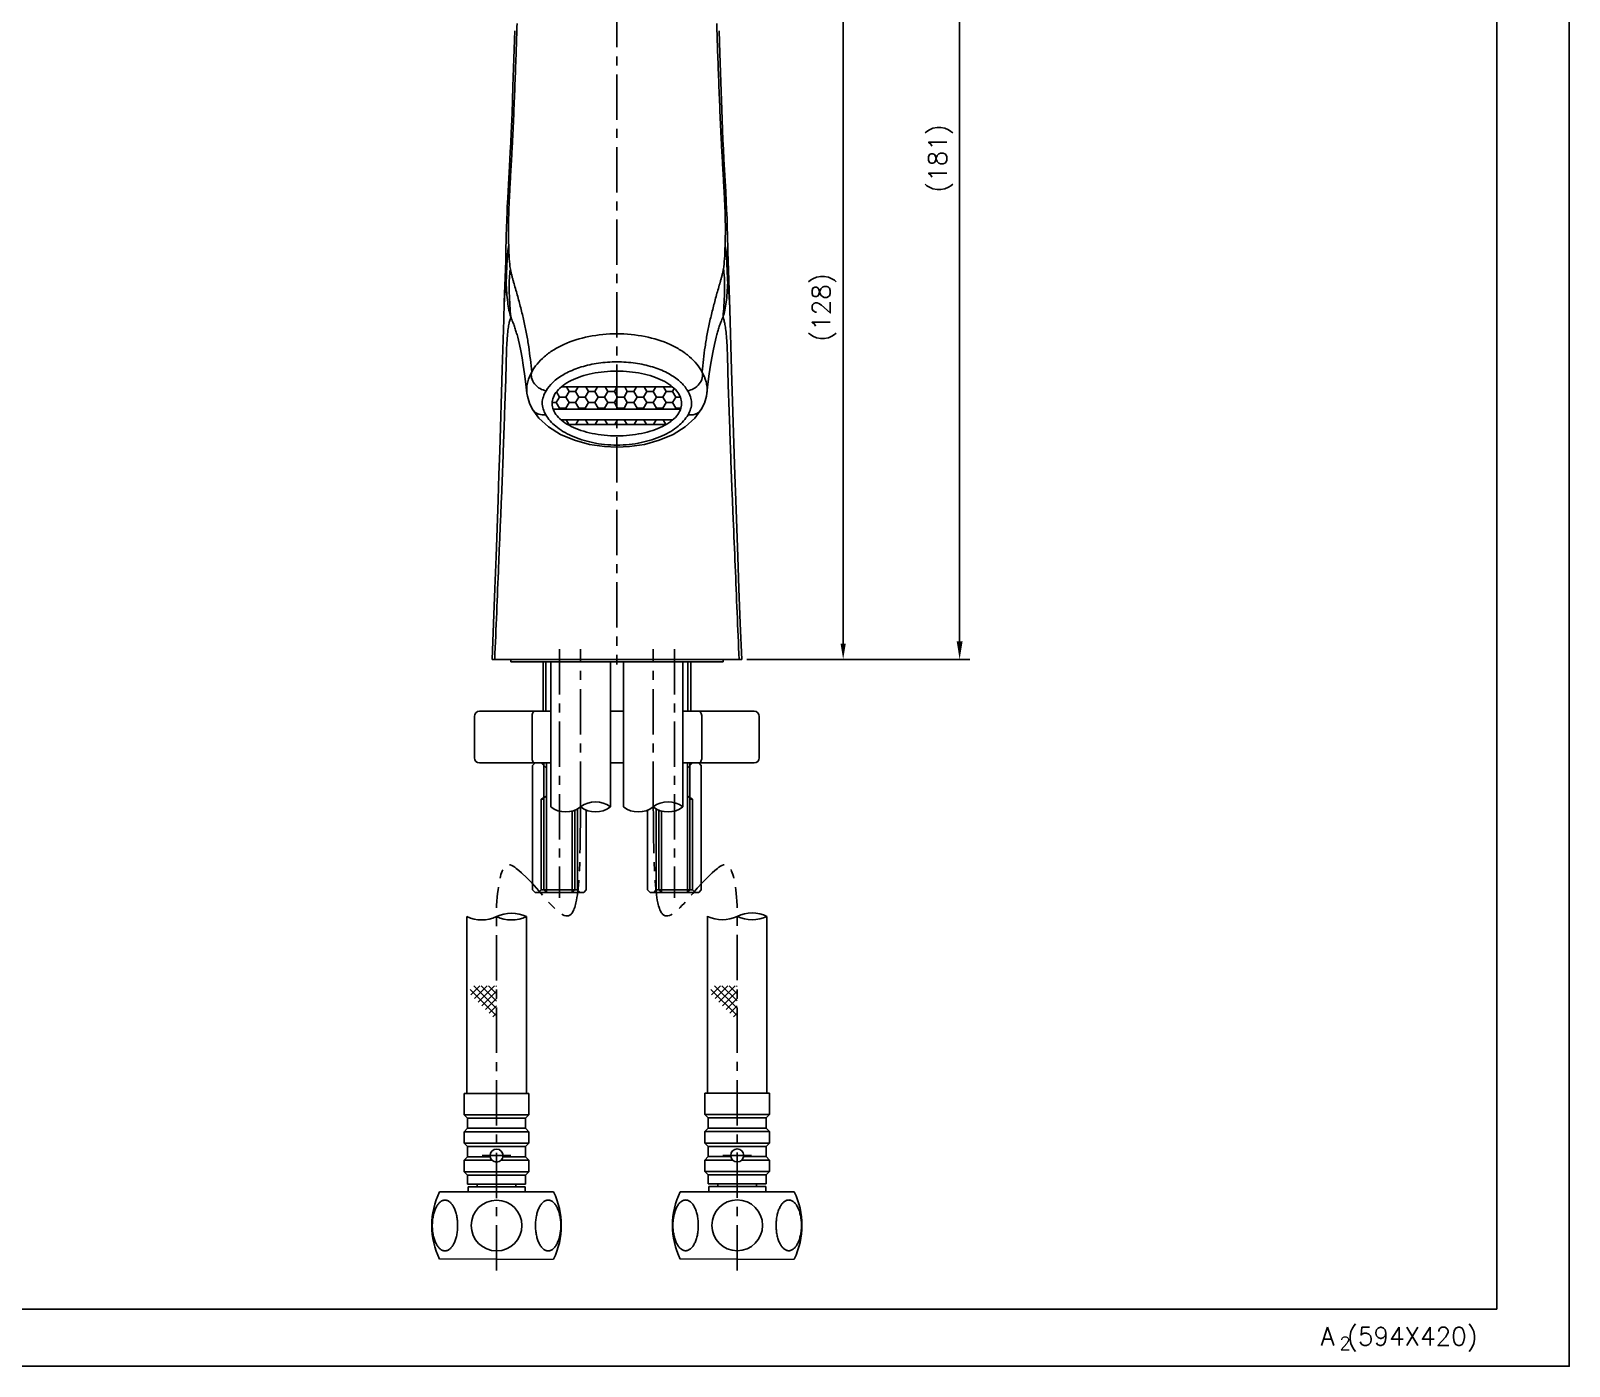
# Model space of a CAD drawing. Extents: x 2439 to 3033, y -7661 to -7241.
# Drawn here: x 2736.1 to 3033.1, y -7661.2 to -7403.5 of the extents above; entities that cross this region are included whole.
import ezdxf

# ---------------------------------------------------------------- set-up
doc = ezdxf.new("R2010")
doc.units = 0
doc.header["$LTSCALE"] = 7
doc.header["$MEASUREMENT"] = 0
doc.linetypes.add('CENTER', pattern=[2, 1.25, -0.25, 0.25, -0.25])
doc.layers.get('0').update_dxf_attribs({"color": 2, "linetype": 'CONTINUOUS'})
doc.layers.get('Defpoints').update_dxf_attribs({"linetype": 'CONTINUOUS'})
for name, color, linetype in [('02___PRT_ALL_AXES', 7, 'CONTINUOUS'), ('08_ALL_FEATURES', 7, 'CONTINUOUS'), ('CENTER', 1, 'CENTER'), ('CL', 1, 'CENTER'), ('D', 2, 'CONTINUOUS'), ('DWG', 7, 'CONTINUOUS'), ('TXT', 4, 'CONTINUOUS')]:
    doc.layers.add(name, color=color, linetype=linetype)
doc.layers.add('치수선', color=2, linetype='CONTINUOUS', lineweight=13)
doc.styles.add('GHS', font='ROMANS.shx', dxfattribs={"bigfont": 'GHS.shx'})
doc.dimstyles.new('HONG', dxfattribs={"dimscale": 0, "dimtxt": 3.5, "dimasz": 3.5, "dimexe": 2, "dimexo": 1, "dimgap": 1, "dimtad": 1, "dimdec": 4, "dimdsep": 46, "dimtxsty": 'GHS', "dimcen": 3, "dimclrd": 2, "dimclre": 2, "dimclrt": 2, "dimadec": 0, "dimazin": 0, "dimtfac": 1, "dimtdec": 4, "dimtmove": 0, "dimatfit": 2, "dimfxl": 0, "dimtvp": 1, "dimtolj": 1, "dimarcsym": 0})

# ---------------------------------------------------------------- blocks, each defined once
blk = doc.blocks.new('*D0')
at = {"layer": 'D', "color": 2, "lineweight": -2}
for p, q in [((2850.26, -7343.92), (2917.44, -7343.92)), ((2915.44, -7521.31), (2915.44, -7347.42)), ((2874.37, -7524.81), (2917.44, -7524.81))]:
    blk.add_line(p, q, dxfattribs=at)
at = {"layer": 'D', "color": 2}
for points in [[(2914.86, -7347.42), (2916.02, -7347.42), (2915.44, -7343.92)], [(2914.86, -7521.31), (2916.02, -7521.31), (2915.44, -7524.81)]]:
    blk.add_solid(points, dxfattribs=at)
at = {"layer": 'Defpoints', "color": 0}
for p in [(2849.26, -7343.92), (2915.44, -7343.92), (2873.37, -7524.81)]:
    blk.add_point(p, dxfattribs=at)
at = {"layer": 'D', "color": 2, "insert": (2911.77, -7428.14), "char_height": 3.5, "attachment_point": 5, "rotation": 90, "style": 'GHS'}
blk.add_mtext('\\A1;(181)', dxfattribs=at)

msp = doc.modelspace()

# ---------------------------------------------------------------- hatches: boundary and pattern name
at = {"layer": 'D'}
h = msp.add_hatch(dxfattribs=at)
h.set_pattern_fill('HONEY', color=256, scale=10)
h.set_pattern_definition([(0, (-12416.8391, -2765.1575), (1.875, 1.082531755), [1.25, -2.5]), (120, (-12416.8391, -2765.1575), (-1.875, 1.082531755), [1.25, -2.5]), (60, (-12416.8391, -2765.1575), (4e-16, 2.16506351), [-2.5, 1.25])])
edge = h.paths.add_edge_path()
edge.add_line((2849.27052, -7472.21166), (2838.53534, -7472.21166))
edge.add_spline(control_points=[(2838.53534, -7472.21166), (2838.24153, -7472.45772), (2837.63826, -7473.04768), (2836.95357, -7474.12127), (2836.77059, -7474.99933), (2836.77059, -7475.41358)], knot_values=[0, 0, 0, 0, 0.075881454, 0.166616337, 0.248841543, 0.248841543, 0.248841543, 0.248841543], degree=3, periodic=0)
edge.add_spline(control_points=[(2836.77059, -7475.41358), (2836.77059, -7475.78868), (2836.84191, -7476.1664), (2836.96914, -7476.52224)], knot_values=[0.925544023, 0.925544023, 0.925544023, 0.925544023, 1, 1, 1, 1], degree=3, periodic=0)
edge.add_line((2836.96914, -7476.52224), (2849.27052, -7476.52224))
edge.add_line((2849.27052, -7476.52224), (2849.27052, -7472.21166))
edge = h.paths.add_edge_path()
edge.add_spline(control_points=[(2861.77046, -7475.41358), (2861.77046, -7474.99933), (2861.58748, -7474.12127), (2860.90279, -7473.04768), (2860.29952, -7472.45772), (2860.00571, -7472.21166)], knot_values=[0.751158393, 0.751158393, 0.751158393, 0.751158393, 0.833383599, 0.924118483, 1, 1, 1, 1], degree=3, periodic=0)
edge.add_line((2860.00571, -7472.21166), (2849.27052, -7472.21166))
edge.add_line((2849.27052, -7472.21166), (2849.27052, -7476.52224))
edge.add_line((2849.27052, -7476.52224), (2861.57191, -7476.52224))
edge.add_spline(control_points=[(2861.57191, -7476.52224), (2861.69913, -7476.1664), (2861.77046, -7475.78868), (2861.77046, -7475.41358)], knot_values=[0, 0, 0, 0, 0.07445593, 0.07445593, 0.07445593, 0.07445593], degree=3, periodic=0)
edge = h.paths.add_edge_path()
edge.add_spline(control_points=[(2858.76077, -7479.48153), (2859.07246, -7479.29981), (2859.5151, -7479.01048), (2859.92935, -7478.68104), (2860.05689, -7478.57224)], knot_values=[0.244418126, 0.244418126, 0.244418126, 0.244418126, 0.315939899, 0.349135984, 0.349135984, 0.349135984, 0.349135984], degree=3, periodic=0)
edge.add_line((2860.05689, -7478.57224), (2849.27052, -7478.57224))
edge.add_line((2849.27052, -7478.57224), (2849.27052, -7479.48153))
edge.add_line((2849.27052, -7479.48153), (2858.76077, -7479.48153))
edge = h.paths.add_edge_path()
edge.add_line((2849.27052, -7478.57224), (2838.48416, -7478.57224))
edge.add_spline(control_points=[(2838.48416, -7478.57224), (2838.6117, -7478.68104), (2839.02595, -7479.01048), (2839.46859, -7479.29981), (2839.78028, -7479.48153)], knot_values=[0.650863943, 0.650863943, 0.650863943, 0.650863943, 0.684059967, 0.755581811, 0.755581811, 0.755581811, 0.755581811], degree=3, periodic=0)
edge.add_line((2839.78028, -7479.48153), (2849.27052, -7479.48153))
edge.add_line((2849.27052, -7479.48153), (2849.27052, -7478.57224))

# ---------------------------------------------------------------- linework, layer by layer
at = {"color": 7, "linetype": 'Continuous'}
for p, q in [((2869.77052, -7525.30904), (2828.77052, -7525.3091)), ((2835.00952, -7534.80909), (2835.00952, -7525.30909)), ((2863.53152, -7534.80905), (2863.53152, -7525.30905)), ((2835.17053, -7544.80907), (2835.17053, -7569.30906)), ((2857.37268, -7553.91852), (2857.37268, -7569.30906)), ((2815.02482, -7627.59216), (2826.04333, -7627.59216)), ((2837.06184, -7627.59216), (2826.04333, -7627.59216)), ((2861.48168, -7627.56058), (2872.50019, -7627.56058)), ((2883.5187, -7627.56058), (2872.50019, -7627.56058))]:
    msp.add_line(p, q, dxfattribs=at)
at = {"color": 2}
for p, q in [((2821.08455, -7589.57857), (2822.83652, -7587.8266)), ((2821.67282, -7587.8266), (2826.04333, -7592.19711)), ((2821.79165, -7590.28568), (2824.25074, -7587.8266)), ((2822.49876, -7590.99278), (2825.66495, -7587.8266)), ((2823.08703, -7587.8266), (2826.04333, -7590.7829)), ((2824.50124, -7587.8266), (2826.04333, -7589.36868)), ((2825.91546, -7587.8266), (2826.04333, -7587.95447)), ((2867.54141, -7589.547), (2869.29338, -7587.79502)), ((2868.12967, -7587.79502), (2872.50019, -7592.16554)), ((2868.24851, -7590.2541), (2870.7076, -7587.79502)), ((2868.95562, -7590.96121), (2872.12181, -7587.79502)), ((2869.54389, -7587.79502), (2872.50019, -7590.75132)), ((2870.9581, -7587.79502), (2872.50019, -7589.33711)), ((2872.37232, -7587.79502), (2872.50019, -7587.9229)), ((2820.96571, -7588.5337), (2826.04333, -7593.61132)), ((2823.20587, -7591.69989), (2826.04333, -7588.86243)), ((2823.91298, -7592.407), (2826.04333, -7590.27664)), ((2867.42257, -7588.50213), (2872.50019, -7593.57975)), ((2869.66273, -7591.66832), (2872.50019, -7588.83085)), ((2870.36983, -7592.37542), (2872.50019, -7590.24507)), ((2824.62008, -7593.11411), (2826.04333, -7591.69086)), ((2825.32719, -7593.82121), (2826.04333, -7593.10507)), ((2871.07694, -7593.08253), (2872.50019, -7591.65928)), ((2871.78405, -7593.78964), (2872.50019, -7593.07349)), ((2826.0343, -7594.52832), (2826.04333, -7594.51928)), ((2826.05237, -7594.52832), (2826.04333, -7594.51928)), ((2872.49115, -7594.49674), (2872.50019, -7594.48771)), ((2872.50922, -7594.49674), (2872.50019, -7594.48771))]:
    msp.add_line(p, q, dxfattribs=at)
at = {"linetype": 'Continuous'}
msp.add_lwpolyline([(2439.12214, -7661.24849), (3033.12214, -7661.24849), (3033.12214, -7241.24849), (2439.12214, -7241.24849)], close=True, dxfattribs=at)
for centre, start, end in [((2845.14553, -7556.97887), 52.1368256, 127.8631744), ((2859.14552, -7556.97887), 52.1368256, 127.8631744), ((2839.39553, -7549.58287), 232.1368256, 307.8631744), ((2845.14553, -7549.58287), 232.1368256, 307.8631744), ((2853.39553, -7549.58287), 232.1368256, 307.8631744), ((2853.39553, -7549.58287), 232.1368256, 307.8631744), ((2859.14553, -7549.58287), 232.1368256, 307.8631744)]:
    msp.add_arc(centre, 4.6841, start, end)
at = {"color": 2, "linetype": 'Continuous'}
for centre, radius, start, end in [((2823.16833, -7568.29528), 6.79899, 244.9848934, 295.0151066), ((2828.91833, -7580.3972), 6.59981, 64.1753496, 115.8246504), ((2828.91833, -7568.29528), 6.79899, 244.9848934, 295.0151066), ((2869.62519, -7568.26371), 6.79899, 244.9848934, 295.0151066), ((2875.37519, -7580.36562), 6.59981, 64.1753496, 115.8246504), ((2875.37519, -7568.26371), 6.79899, 244.9848934, 295.0151066)]:
    msp.add_arc(centre, radius, start, end, dxfattribs=at)
at = {"color": 7, "linetype": 'Continuous'}
for centre, start, end in [((2828.54333, -7634.09216), 154.3207114, 205.6792886), ((2823.54333, -7634.09216), 334.3207114, 25.6792886), ((2875.00019, -7634.06058), 154.3207114, 205.6792886), ((2870.00019, -7634.06058), 334.3207114, 25.6792886)]:
    msp.add_arc(centre, 15, start, end, dxfattribs=at)
at = {"layer": '02___PRT_ALL_AXES', "color": 7, "linetype": 'Continuous'}
for p, q in [((2821.77052, -7543.80907), (2821.77052, -7535.80907)), ((2876.77052, -7543.80907), (2876.77052, -7535.80907))]:
    msp.add_line(p, q, dxfattribs=at)
at = {"layer": '08_ALL_FEATURES', "color": 7, "linetype": 'Continuous'}
for p, q in [((2829.55031, -7403.47033), (2829.38773, -7408.83792)), ((2869.13314, -7407.82612), (2869.00271, -7403.47784)), ((2829.38773, -7408.83792), (2829.20785, -7414.26324)), ((2869.3158, -7413.42045), (2869.13314, -7407.82612)), ((2829.20785, -7414.26324), (2829.02546, -7419.35267)), ((2869.50095, -7418.65387), (2869.3158, -7413.42045)), ((2869.65429, -7422.62045), (2869.50095, -7418.65387)), ((2829.02546, -7419.35267), (2828.87345, -7423.2083)), ((2828.87345, -7423.2083), (2828.7897, -7425.06358)), ((2869.73711, -7424.52122), (2869.65429, -7422.62045)), ((2869.82912, -7426.40222), (2869.73711, -7424.52122)), ((2828.697, -7426.9053), (2828.54641, -7429.6255)), ((2828.7897, -7425.06358), (2828.697, -7426.9053)), ((2869.92903, -7428.26602), (2869.82912, -7426.40222)), ((2828.54641, -7429.6255), (2828.34036, -7433.15748)), ((2870.29244, -7434.57415), (2869.92903, -7428.26602)), ((2828.34036, -7433.15748), (2828.19711, -7435.76055)), ((2828.19711, -7435.76055), (2828.11465, -7437.47564)), ((2870.38549, -7436.34077), (2870.29244, -7434.57415)), ((2870.46485, -7438.07107), (2870.38549, -7436.34077)), ((2870.53003, -7439.7427), (2870.46485, -7438.07107)), ((2870.58429, -7441.3725), (2870.53003, -7439.7427)), ((2827.96529, -7441.54144), (2827.92381, -7443.08021)), ((2828.01698, -7439.94518), (2827.96529, -7441.54144)), ((2870.62815, -7442.94439), (2870.58429, -7441.3725)), ((2827.92381, -7443.08021), (2827.85277, -7446.36912)), ((2870.68993, -7445.73062), (2870.62815, -7442.94439)), ((2870.71571, -7446.81267), (2870.68993, -7445.73062)), ((2827.84058, -7446.8445), (2827.80602, -7447.90715)), ((2827.85277, -7446.36912), (2827.84058, -7446.8445)), ((2870.75123, -7447.9076), (2870.71571, -7446.81267)), ((2871.08001, -7457.26951), (2870.75123, -7447.9076)), ((2871.4283, -7468.95678), (2871.07771, -7457.26959)), ((2827.41592, -7459.22347), (2827.13383, -7468.88073)), ((2830.06233, -7462.36514), (2830.05495, -7462.34045)), ((2868.49535, -7462.34058), (2868.48788, -7462.36559)), ((2827.13383, -7468.88073), (2826.65605, -7484.58773)), ((2872.04213, -7489.204), (2871.4283, -7468.95678)), ((2831.8938, -7473.41232), (2831.89228, -7473.39791)), ((2866.65807, -7473.3979), (2866.65655, -7473.41232)), ((2832.93367, -7476.47228), (2832.9337, -7476.47234)), ((2865.61664, -7476.47234), (2865.61668, -7476.47228)), ((2849.27517, -7483.44359), (2849.27517, -7483.84551)), ((2825.18565, -7524.80907), (2873.36862, -7524.80907)), ((2836.52052, -7534.80907), (2822.77055, -7534.80907)), ((2850.52052, -7534.80907), (2848.02052, -7534.80907)), ((2875.77049, -7534.80907), (2862.02052, -7534.80907)), ((2832.88755, -7543.80907), (2832.88755, -7535.80907)), ((2865.6535, -7543.80907), (2865.6535, -7535.80907)), ((2822.77055, -7544.80907), (2836.52052, -7544.80907)), ((2848.02052, -7544.80907), (2850.52052, -7544.80907)), ((2862.02052, -7544.80907), (2875.77049, -7544.80907))]:
    msp.add_line(p, q, dxfattribs=at)
for points in [[(2828.11465, -7437.47564), (2828.07883, -7438.31379), (2828.01698, -7439.94518)], [(2827.80602, -7447.90715), (2827.52648, -7455.88082), (2827.41592, -7459.22347)], [(2830.05555, -7462.34008), (2830.12846, -7462.59907), (2830.27301, -7463.17077), (2830.46566, -7464.03216), (2830.71189, -7465.25507), (2830.96155, -7466.58485), (2831.19995, -7468.00197), (2831.4435, -7469.67925), (2831.69631, -7471.67521), (2831.8938, -7473.41232)], [(2866.65655, -7473.41232), (2866.85404, -7471.67521), (2867.10685, -7469.67923), (2867.35039, -7468.002), (2867.58879, -7466.58483), (2867.83845, -7465.25507), (2868.08468, -7464.03216), (2868.27733, -7463.17077), (2868.42188, -7462.59907), (2868.49479, -7462.34008)], [(2831.89261, -7473.39928), (2831.98543, -7474.0085), (2832.38759, -7475.34115), (2832.9337, -7476.47234)], [(2865.61664, -7476.47234), (2866.16276, -7475.34115), (2866.56491, -7474.0085), (2866.65773, -7473.39927)], [(2832.93367, -7476.47227), (2834.20079, -7478.23072), (2836.08981, -7479.947), (2838.41704, -7481.3887), (2841.08616, -7482.51947), (2843.96131, -7483.30549), (2846.86495, -7483.7363), (2849.27517, -7483.84551)], [(2849.27517, -7483.84551), (2851.6854, -7483.7363), (2854.58903, -7483.30549), (2857.46418, -7482.51947), (2860.1333, -7481.3887), (2862.46053, -7479.947), (2864.34955, -7478.23072), (2865.61668, -7476.47227)], [(2826.65605, -7484.58773), (2826.51323, -7489.15457), (2826.35117, -7494.04367)], [(2872.59232, -7505.00234), (2872.20556, -7494.09437), (2872.04213, -7489.204)], [(2826.35117, -7494.04367), (2825.96354, -7504.95994), (2825.73492, -7511.11427), (2825.47266, -7517.87681), (2825.18874, -7524.80907)], [(2873.36553, -7524.80907), (2873.08272, -7517.90813), (2872.82077, -7511.15186), (2872.59232, -7505.00234)]]:
    msp.add_lwpolyline(points, dxfattribs=at)
for centre, radius, start, end in [((2834.7627, -7475.44306), 2.09872, 209.3687064, 219.0878282), ((2822.77052, -7535.80907), 1, 90, 180), ((2875.77052, -7535.80907), 1, 0, 90), ((2822.77052, -7543.80907), 1, 180, 270), ((2875.77052, -7543.80907), 1, 270, 0), ((2826.04333, -7634.09216), 4.89898, 90, 270), ((2826.04333, -7634.09216), 4.89898, 270, 90), ((2872.50019, -7634.06058), 4.89898, 90, 270), ((2872.50019, -7634.06058), 4.89898, 270, 90)]:
    msp.add_arc(centre, radius, start, end, dxfattribs=at)
for points, knots in [([(2830.01123, -7402.07077), (2829.95084, -7403.89837), (2829.82691, -7407.55342), (2829.62293, -7413.03525), (2829.40811, -7418.51642), (2829.21081, -7423.08313), (2829.01967, -7426.7346), (2828.86275, -7429.47228), (2828.70195, -7432.20982), (2828.51099, -7435.81951), (2828.30643, -7440.05082), (2828.33954, -7443.37347), (2828.38695, -7444.90699)], [0, 0, 0, 0, 0.127952608, 0.255901398, 0.383845891, 0.511781528, 0.575742241, 0.639698157, 0.703660288, 0.767623496, 0.892643421, 1, 1, 1, 1]), ([(2870.16339, -7444.90703), (2870.2108, -7443.37347), (2870.24385, -7440.05085), (2870.03937, -7435.81954), (2869.8484, -7432.20988), (2869.68759, -7429.47228), (2869.53067, -7426.7346), (2869.33954, -7423.08314), (2869.14224, -7418.51642), (2868.92742, -7413.03525), (2868.72344, -7407.55339), (2868.5995, -7403.89838), (2868.53912, -7402.07077)], [0, 0, 0, 0, 0.107359157, 0.232374383, 0.296339145, 0.360301625, 0.424259994, 0.488218067, 0.616153126, 0.744101174, 0.872046868, 1, 1, 1, 1]), ([(2827.88497, -7452.04516), (2827.92812, -7451.49289), (2827.97829, -7450.29913), (2828.04211, -7448.46672), (2828.12775, -7446.896), (2828.2503, -7445.70953), (2828.33523, -7445.16242), (2828.38695, -7444.90699)], [0, 0, 0, 0, 0.232075815, 0.500377173, 0.76827574, 0.890816554, 1, 1, 1, 1]), ([(2828.38695, -7444.90699), (2828.41396, -7445.78098), (2828.47026, -7447.30582), (2828.60007, -7448.82948), (2828.70346, -7449.47318)], [0, 0, 0, 0, 0.572873037, 1, 1, 1, 1]), ([(2869.84688, -7449.47318), (2869.95027, -7448.8295), (2870.08008, -7447.30585), (2870.13638, -7445.78103), (2870.16339, -7444.90702)], [0, 0, 0, 0, 0.427113623, 1, 1, 1, 1]), ([(2870.16339, -7444.90703), (2870.21512, -7445.16247), (2870.30029, -7445.70956), (2870.42393, -7446.896), (2870.51164, -7448.4667), (2870.57782, -7450.29909), (2870.629, -7451.49278), (2870.67215, -7452.04503)], [0, 0, 0, 0, 0.109183409, 0.231730907, 0.499641535, 0.76794253, 1, 1, 1, 1]), ([(2827.88497, -7452.04516), (2827.85074, -7451.25199), (2827.79078, -7449.59128), (2827.8054, -7447.92897), (2827.83394, -7447.0618)], [0, 0, 0, 0, 0.477810677, 1, 1, 1, 1]), ([(2870.72308, -7447.05472), (2870.75175, -7447.92311), (2870.76636, -7449.58774), (2870.7064, -7451.25077), (2870.67215, -7452.04503)], [0, 0, 0, 0, 0.522197009, 1, 1, 1, 1]), ([(2828.70346, -7449.47318), (2828.64708, -7449.80474), (2828.56249, -7450.51275), (2828.47157, -7452.04286), (2828.47811, -7454.06427), (2828.59325, -7456.4246), (2828.71781, -7457.96251), (2828.7873, -7458.67809)], [0, 0, 0, 0, 0.109373599, 0.231604653, 0.498329132, 0.766193861, 1, 1, 1, 1]), ([(2828.70346, -7449.47318), (2828.72373, -7449.59908), (2828.76373, -7449.83357), (2828.84621, -7450.16562), (2828.92396, -7450.47406), (2829.02572, -7450.87945), (2829.16729, -7451.38529), (2829.39547, -7452.20246), (2829.69324, -7453.2285), (2830.04679, -7454.46628), (2830.37925, -7455.71467), (2830.81509, -7457.38314), (2831.33498, -7459.46563), (2831.85951, -7461.9639), (2832.25967, -7464.44773), (2832.57924, -7466.90739), (2832.75136, -7468.54156), (2832.82571, -7469.35533)], [0, 0, 0, 0, 0.018806455, 0.035053469, 0.050437128, 0.065723027, 0.096689345, 0.127896065, 0.190848134, 0.254245801, 0.317734134, 0.381365699, 0.508564134, 0.634242445, 0.757698661, 0.879488698, 1, 1, 1, 1]), ([(2865.72463, -7469.35534), (2865.79899, -7468.54157), (2865.9711, -7466.90741), (2866.29067, -7464.44774), (2866.69083, -7461.96391), (2867.21537, -7459.46564), (2867.73526, -7457.38314), (2868.1711, -7455.71467), (2868.50355, -7454.46628), (2868.8571, -7453.2285), (2869.15488, -7452.20247), (2869.38306, -7451.38529), (2869.52462, -7450.87945), (2869.62638, -7450.47406), (2869.70413, -7450.16562), (2869.78661, -7449.83357), (2869.82661, -7449.59908), (2869.84688, -7449.47318)], [0, 0, 0, 0, 0.120511053, 0.242300609, 0.365757437, 0.491435948, 0.618634346, 0.682265902, 0.745754227, 0.809151888, 0.872103947, 0.903310662, 0.934276973, 0.949562888, 0.964946488, 0.981193568, 1, 1, 1, 1]), ([(2869.76305, -7458.67809), (2869.83253, -7457.96251), (2869.9571, -7456.4246), (2870.07224, -7454.06427), (2870.07877, -7452.04286), (2869.98785, -7450.51276), (2869.90326, -7449.80474), (2869.84688, -7449.47318)], [0, 0, 0, 0, 0.233806125, 0.501670839, 0.768395318, 0.890626381, 1, 1, 1, 1]), ([(2827.4843, -7457.15863), (2827.50129, -7456.65853), (2827.5732, -7454.94999), (2827.72319, -7453.24403), (2827.88498, -7452.04515)], [0, 0, 0, 0, 0.292601342, 1, 1, 1, 1]), ([(2828.7873, -7458.6781), (2828.64441, -7458.26438), (2828.40161, -7457.33174), (2828.16097, -7455.78564), (2827.98983, -7453.99335), (2827.91398, -7452.71859), (2827.88498, -7452.04515)], [0, 0, 0, 0, 0.195614667, 0.429384257, 0.698748884, 1, 1, 1, 1]), ([(2870.67214, -7452.04503), (2870.64316, -7452.7183), (2870.56701, -7453.99307), (2870.39304, -7455.78542), (2870.14944, -7457.33156), (2869.90595, -7458.26433), (2869.76304, -7458.6781)], [0, 0, 0, 0, 0.301131925, 0.570527771, 0.804388616, 1, 1, 1, 1]), ([(2870.67214, -7452.04503), (2870.71906, -7452.39279), (2870.92307, -7454.09789), (2871.02852, -7455.81396), (2871.07478, -7457.17933)], [0, 0, 0, 0, 0.204368519, 1, 1, 1, 1]), ([(2828.7873, -7458.6781), (2828.74517, -7458.8638), (2828.6239, -7459.27636), (2828.42805, -7460.02882), (2828.25794, -7461.08508), (2828.11251, -7462.5026), (2827.99562, -7464.26152), (2827.92603, -7466.28234), (2827.88139, -7468.46809), (2827.81558, -7471.47155), (2827.66435, -7475.23289), (2827.50267, -7479.7382), (2827.35123, -7484.24401), (2827.18756, -7488.75181), (2827.01095, -7493.25891), (2826.81425, -7497.76605), (2826.6219, -7502.27347), (2826.25283, -7511.28818), (2825.94387, -7518.80026), (2825.67877, -7524.80906)], [0, 0, 0, 0, 0.00862365, 0.019461278, 0.035192402, 0.057005533, 0.083983718, 0.115003877, 0.148566591, 0.182989619, 0.251049078, 0.319034045, 0.387150703, 0.455215004, 0.523309642, 0.591416092, 0.659519921, 0.727619537, 1, 1, 1, 1]), ([(2830.05558, -7462.34017), (2829.96835, -7462.04699), (2829.83516, -7461.6071), (2829.65671, -7461.01967), (2829.47921, -7460.42278), (2829.23813, -7459.83138), (2828.97683, -7459.20509), (2828.85109, -7458.86285), (2828.7873, -7458.67809)], [0, 0, 0, 0, 0.23661925, 0.355500038, 0.474963007, 0.718110329, 0.848804903, 1, 1, 1, 1]), ([(2869.76305, -7458.67809), (2869.69926, -7458.86284), (2869.57351, -7459.20508), (2869.31222, -7459.83137), (2869.07114, -7460.42276), (2868.89364, -7461.01964), (2868.71519, -7461.60707), (2868.58201, -7462.04694), (2868.49478, -7462.34013)], [0, 0, 0, 0, 0.151195235, 0.281889956, 0.525037637, 0.644500146, 0.763380864, 1, 1, 1, 1]), ([(2872.8717, -7524.80905), (2872.60647, -7518.80025), (2872.23636, -7509.78559), (2871.80487, -7499.26814), (2871.53863, -7493.25908), (2871.35687, -7488.75189), (2871.20397, -7484.24324), (2871.07568, -7480.488), (2870.96384, -7477.48835), (2870.87529, -7475.2413), (2870.79321, -7472.9823), (2870.73129, -7470.70837), (2870.68644, -7468.4502), (2870.63378, -7466.2731), (2870.55071, -7464.26317), (2870.43179, -7462.50947), (2870.29068, -7461.09373), (2870.11899, -7460.03791), (2869.9258, -7459.28273), (2869.80558, -7458.86561), (2869.76304, -7458.6781)], [0, 0, 0, 0, 0.2723838, 0.408587137, 0.476701105, 0.544780968, 0.612867327, 0.680999975, 0.71494255, 0.748805649, 0.782840665, 0.817311687, 0.851820995, 0.885126185, 0.915932915, 0.94291393, 0.964716679, 0.980351153, 0.991292383, 1, 1, 1, 1]), ([(2832.82605, -7469.35539), (2833.11899, -7468.8069), (2833.84459, -7467.735), (2835.25608, -7466.30852), (2836.997, -7465.04417), (2839.80403, -7463.55865), (2843.93307, -7462.29864), (2847.45175, -7461.96621), (2849.27479, -7461.96637)], [0, 0, 0, 0, 0.099094309, 0.204735665, 0.31831243, 0.440636871, 0.709472409, 1, 1, 1, 1]), ([(2849.27556, -7461.96637), (2851.0986, -7461.9662), (2854.61728, -7462.29865), (2858.74635, -7463.55864), (2861.55337, -7465.04421), (2863.29427, -7466.30857), (2864.70577, -7467.73501), (2865.43136, -7468.80691), (2865.72429, -7469.3554)], [0, 0, 0, 0, 0.290527964, 0.559363829, 0.681690221, 0.795267172, 0.900905399, 1, 1, 1, 1]), ([(2831.89256, -7473.39879), (2831.85432, -7473.03169), (2831.84524, -7472.2961), (2832.0872, -7470.90756), (2832.50314, -7469.94533), (2832.82602, -7469.35543)], [0, 0, 0, 0, 0.263069029, 0.520682423, 1, 1, 1, 1]), ([(2832.82605, -7469.3554), (2832.73064, -7469.70811), (2832.72682, -7470.54944), (2833.31607, -7471.72418), (2834.35464, -7472.60089), (2835.21242, -7472.8995), (2835.62724, -7472.96068)], [0, 0, 0, 0, 0.215999395, 0.476138897, 0.75212508, 1, 1, 1, 1]), ([(2836.77059, -7475.41358), (2836.77059, -7474.99933), (2836.95357, -7474.12127), (2837.71743, -7472.92354), (2838.90836, -7471.84744), (2840.47814, -7470.91571), (2842.37208, -7470.15431), (2844.52283, -7469.58927), (2846.85108, -7469.24151), (2848.45669, -7469.16358), (2849.27052, -7469.16358)], [0, 0, 0, 0, 0.082225207, 0.172960089, 0.277614212, 0.398053827, 0.533525325, 0.681525946, 0.838459402, 1, 1, 1, 1]), ([(2849.2752, -7467.38352), (2848.07951, -7467.38329), (2845.75223, -7467.5448), (2842.48023, -7468.25419), (2839.66175, -7469.36056), (2838.05529, -7470.38256), (2837.38449, -7470.94347)], [0, 0, 0, 0, 0.28402662, 0.551989598, 0.792291628, 1, 1, 1, 1]), ([(2849.27052, -7469.16358), (2850.08436, -7469.16358), (2851.68997, -7469.24151), (2854.01822, -7469.58927), (2856.16897, -7470.15431), (2858.06291, -7470.91571), (2859.63269, -7471.84744), (2860.82362, -7472.92354), (2861.58748, -7474.12127), (2861.77046, -7474.99933), (2861.77046, -7475.41358)], [0, 0, 0, 0, 0.161540595, 0.31847405, 0.466474671, 0.60194617, 0.722385787, 0.82703991, 0.917774794, 1, 1, 1, 1]), ([(2861.16039, -7470.93889), (2860.48938, -7470.37867), (2858.88309, -7469.35799), (2856.06574, -7468.25296), (2852.79569, -7467.54462), (2850.47002, -7467.38327), (2849.2752, -7467.38352)], [0, 0, 0, 0, 0.207759878, 0.448076384, 0.716019737, 1, 1, 1, 1]), ([(2865.7243, -7469.3554), (2865.81971, -7469.70811), (2865.82353, -7470.54944), (2865.23427, -7471.72418), (2864.1957, -7472.60089), (2863.33792, -7472.89949), (2862.9231, -7472.96067)], [0, 0, 0, 0, 0.215998822, 0.476138093, 0.752124555, 1, 1, 1, 1]), ([(2865.72432, -7469.35544), (2866.0472, -7469.94534), (2866.46314, -7470.90756), (2866.7051, -7472.29609), (2866.69603, -7473.03169), (2866.65779, -7473.39879)], [0, 0, 0, 0, 0.479316162, 0.736930189, 1, 1, 1, 1]), ([(2837.38449, -7470.94347), (2837.20034, -7471.09745), (2836.53576, -7471.69507), (2835.95781, -7472.39629), (2835.62724, -7472.96068)], [0, 0, 0, 0, 0.268473574, 1, 1, 1, 1]), ([(2862.9231, -7472.96067), (2862.81726, -7472.78024), (2862.32386, -7472.03016), (2861.68813, -7471.3795), (2861.16039, -7470.93889)], [0, 0, 0, 0, 0.233286973, 1, 1, 1, 1]), ([(2835.62723, -7472.96068), (2835.41221, -7473.32513), (2835.03699, -7474.06047), (2834.78226, -7475.27427), (2834.99398, -7476.4919), (2835.34291, -7477.23449), (2835.54846, -7477.59968)], [0, 0, 0, 0, 0.258769098, 0.501773831, 0.743730784, 1, 1, 1, 1]), ([(2849.27052, -7481.66358), (2848.45669, -7481.66358), (2846.85108, -7481.58565), (2844.52283, -7481.23789), (2842.37208, -7480.67285), (2840.47814, -7479.91145), (2838.90836, -7478.97972), (2837.71743, -7477.90361), (2836.95357, -7476.70589), (2836.77059, -7475.82782), (2836.77059, -7475.41358)], [0, 0, 0, 0, 0.161540595, 0.31847405, 0.466474671, 0.60194617, 0.722385787, 0.82703991, 0.917774794, 1, 1, 1, 1]), ([(2861.77046, -7475.41358), (2861.77046, -7475.82783), (2861.58748, -7476.70589), (2860.82362, -7477.90361), (2859.63269, -7478.97972), (2858.06291, -7479.91145), (2856.16897, -7480.67285), (2854.01822, -7481.23789), (2851.68997, -7481.58565), (2850.08436, -7481.66358), (2849.27052, -7481.66358)], [0, 0, 0, 0, 0.082225207, 0.172960089, 0.277614212, 0.398053827, 0.533525325, 0.681525946, 0.838459402, 1, 1, 1, 1]), ([(2863.00188, -7477.59968), (2863.20744, -7477.23449), (2863.55636, -7476.4919), (2863.76808, -7475.27427), (2863.51335, -7474.06046), (2863.13814, -7473.32512), (2862.9231, -7472.96067)], [0, 0, 0, 0, 0.256268538, 0.498224852, 0.74122895, 1, 1, 1, 1]), ([(2833.13371, -7476.76633), (2833.267, -7476.93045), (2833.59367, -7477.22678), (2834.39757, -7477.61708), (2835.10166, -7477.66257), (2835.54846, -7477.59968)], [0, 0, 0, 0, 0.238979102, 0.489981271, 1, 1, 1, 1]), ([(2835.54846, -7477.59968), (2836.02665, -7478.44892), (2837.10418, -7479.61567), (2838.88316, -7480.8586), (2841.20841, -7482.06805), (2844.69582, -7483.1465), (2847.69852, -7483.44354), (2849.27517, -7483.44359)], [0, 0, 0, 0, 0.188729686, 0.298833972, 0.420143583, 0.69469067, 1, 1, 1, 1]), ([(2849.27517, -7483.44359), (2850.85182, -7483.44354), (2853.85453, -7483.1465), (2857.34193, -7482.06806), (2859.66717, -7480.85861), (2861.44616, -7479.61567), (2862.52369, -7478.44893), (2863.00188, -7477.59968)], [0, 0, 0, 0, 0.305309741, 0.579855916, 0.701165292, 0.811269519, 1, 1, 1, 1]), ([(2863.00188, -7477.59968), (2863.25888, -7477.63585), (2863.7847, -7477.64784), (2864.54204, -7477.45905), (2865.18824, -7477.06208), (2865.50143, -7476.67727), (2865.61664, -7476.47234)], [0, 0, 0, 0, 0.25822585, 0.517147991, 0.766079598, 1, 1, 1, 1]), ([(2832.88755, -7535.80907), (2832.88755, -7535.68061), (2832.91515, -7535.43498), (2833.02053, -7535.15332), (2833.14503, -7534.97812), (2833.24837, -7534.88301), (2833.36244, -7534.82305), (2833.44404, -7534.80907), (2833.48329, -7534.80907)], [0, 0, 0, 0, 0.303503367, 0.578471587, 0.699495788, 0.808452281, 0.907256373, 1, 1, 1, 1]), ([(2865.6535, -7535.80907), (2865.6535, -7535.68061), (2865.6259, -7535.43498), (2865.52051, -7535.15332), (2865.39602, -7534.97812), (2865.29268, -7534.88301), (2865.17861, -7534.82305), (2865.09701, -7534.80907), (2865.05776, -7534.80907)], [0, 0, 0, 0, 0.303503367, 0.578471587, 0.699495788, 0.808452281, 0.907256373, 1, 1, 1, 1]), ([(2832.88755, -7543.80907), (2832.88755, -7543.93753), (2832.91515, -7544.18316), (2833.02053, -7544.46482), (2833.14503, -7544.64002), (2833.24837, -7544.73513), (2833.36244, -7544.79509), (2833.44404, -7544.80907), (2833.48329, -7544.80907)], [0, 0, 0, 0, 0.303503367, 0.578471587, 0.699495788, 0.808452281, 0.907256373, 1, 1, 1, 1]), ([(2865.6535, -7543.80907), (2865.6535, -7543.93753), (2865.6259, -7544.18316), (2865.52051, -7544.46482), (2865.39602, -7544.64002), (2865.29268, -7544.73513), (2865.17861, -7544.79509), (2865.09701, -7544.80907), (2865.05776, -7544.80907)], [0, 0, 0, 0, 0.303503367, 0.578471587, 0.699495788, 0.808452281, 0.907256373, 1, 1, 1, 1]), ([(2813.63455, -7634.09216), (2813.63455, -7633.77316), (2813.66508, -7633.14387), (2813.80143, -7632.2313), (2814.02285, -7631.3885), (2814.27836, -7630.75275), (2814.52162, -7630.30899), (2814.71403, -7630.02162), (2814.9198, -7629.773), (2815.13716, -7629.56545), (2815.36433, -7629.40113), (2815.5994, -7629.2819), (2815.84018, -7629.20946), (2816.08404, -7629.18516), (2816.3279, -7629.20946), (2816.56868, -7629.2819), (2816.80374, -7629.40113), (2817.03092, -7629.56545), (2817.24828, -7629.773), (2817.45405, -7630.02162), (2817.64646, -7630.30899), (2817.88971, -7630.75275), (2818.14522, -7631.3885), (2818.36665, -7632.2313), (2818.503, -7633.14387), (2818.53353, -7633.77316), (2818.53353, -7634.09216)], [0, 0, 0, 0, 0.080703538, 0.159091691, 0.233028705, 0.300700589, 0.331795135, 0.360920551, 0.388061206, 0.413283824, 0.436751448, 0.458742943, 0.479657143, 0.5, 0.520342857, 0.541257057, 0.563248552, 0.586716176, 0.611938794, 0.639079449, 0.668204865, 0.699299411, 0.766971295, 0.840908309, 0.919296462, 1, 1, 1, 1]), ([(2838.45211, -7634.09216), (2838.45211, -7633.77316), (2838.42158, -7633.14387), (2838.28523, -7632.2313), (2838.06381, -7631.3885), (2837.8083, -7630.75275), (2837.56504, -7630.30899), (2837.37263, -7630.02162), (2837.16686, -7629.773), (2836.9495, -7629.56545), (2836.72233, -7629.40113), (2836.48726, -7629.2819), (2836.24648, -7629.20946), (2836.00262, -7629.18516), (2835.75877, -7629.20946), (2835.51798, -7629.2819), (2835.28292, -7629.40113), (2835.05574, -7629.56545), (2834.83838, -7629.773), (2834.63261, -7630.02162), (2834.44021, -7630.30899), (2834.19695, -7630.75275), (2833.94144, -7631.3885), (2833.72001, -7632.2313), (2833.58366, -7633.14387), (2833.55313, -7633.77316), (2833.55313, -7634.09216)], [0, 0, 0, 0, 0.080703538, 0.159091691, 0.233028705, 0.300700589, 0.331795135, 0.360920551, 0.388061206, 0.413283824, 0.436751448, 0.458742943, 0.479657143, 0.5, 0.520342857, 0.541257057, 0.563248552, 0.586716176, 0.611938794, 0.639079449, 0.668204865, 0.699299411, 0.766971295, 0.840908309, 0.919296462, 1, 1, 1, 1]), ([(2860.09141, -7634.06058), (2860.09141, -7633.74159), (2860.12194, -7633.1123), (2860.25829, -7632.19972), (2860.47971, -7631.35693), (2860.73522, -7630.72117), (2860.97848, -7630.27741), (2861.17089, -7629.99005), (2861.37666, -7629.74142), (2861.59402, -7629.53388), (2861.82119, -7629.36956), (2862.05626, -7629.25032), (2862.29704, -7629.17789), (2862.5409, -7629.15359), (2862.78475, -7629.17789), (2863.02554, -7629.25032), (2863.2606, -7629.36956), (2863.48778, -7629.53388), (2863.70514, -7629.74142), (2863.91091, -7629.99005), (2864.10331, -7630.27741), (2864.34657, -7630.72117), (2864.60208, -7631.35693), (2864.82351, -7632.19972), (2864.95986, -7633.1123), (2864.99039, -7633.74159), (2864.99039, -7634.06058)], [0, 0, 0, 0, 0.080703538, 0.159091691, 0.233028705, 0.300700589, 0.331795135, 0.360920551, 0.388061206, 0.413283824, 0.436751448, 0.458742943, 0.479657143, 0.5, 0.520342857, 0.541257057, 0.563248552, 0.586716176, 0.611938794, 0.639079449, 0.668204865, 0.699299411, 0.766971295, 0.840908309, 0.919296462, 1, 1, 1, 1]), ([(2884.90897, -7634.06058), (2884.90897, -7633.74159), (2884.87844, -7633.1123), (2884.74209, -7632.19972), (2884.52067, -7631.35693), (2884.26516, -7630.72117), (2884.0219, -7630.27741), (2883.82949, -7629.99005), (2883.62372, -7629.74142), (2883.40636, -7629.53388), (2883.17919, -7629.36956), (2882.94412, -7629.25032), (2882.70334, -7629.17789), (2882.45948, -7629.15359), (2882.21562, -7629.17789), (2881.97484, -7629.25032), (2881.73978, -7629.36956), (2881.5126, -7629.53388), (2881.29524, -7629.74142), (2881.08947, -7629.99005), (2880.89706, -7630.27741), (2880.65381, -7630.72117), (2880.3983, -7631.35693), (2880.17687, -7632.19972), (2880.04052, -7633.1123), (2880.00999, -7633.74159), (2880.00999, -7634.06058)], [0, 0, 0, 0, 0.080703538, 0.159091691, 0.233028705, 0.300700589, 0.331795135, 0.360920551, 0.388061206, 0.413283824, 0.436751448, 0.458742943, 0.479657143, 0.5, 0.520342857, 0.541257057, 0.563248552, 0.586716176, 0.611938794, 0.639079449, 0.668204865, 0.699299411, 0.766971295, 0.840908309, 0.919296462, 1, 1, 1, 1]), ([(2818.53353, -7634.09216), (2818.53353, -7634.41116), (2818.503, -7635.04045), (2818.36665, -7635.95302), (2818.14522, -7636.79582), (2817.88971, -7637.43157), (2817.64646, -7637.87533), (2817.45405, -7638.16269), (2817.24828, -7638.41132), (2817.03092, -7638.61887), (2816.80374, -7638.78319), (2816.56868, -7638.90242), (2816.3279, -7638.97486), (2816.08404, -7638.99915), (2815.84018, -7638.97486), (2815.5994, -7638.90242), (2815.36433, -7638.78319), (2815.13716, -7638.61887), (2814.9198, -7638.41132), (2814.71403, -7638.16269), (2814.52162, -7637.87533), (2814.27836, -7637.43157), (2814.02285, -7636.79582), (2813.80143, -7635.95302), (2813.66508, -7635.04045), (2813.63455, -7634.41116), (2813.63455, -7634.09216)], [0, 0, 0, 0, 0.080703538, 0.159091691, 0.233028705, 0.300700589, 0.331795135, 0.360920551, 0.388061206, 0.413283824, 0.436751448, 0.458742943, 0.479657143, 0.5, 0.520342857, 0.541257057, 0.563248552, 0.586716176, 0.611938794, 0.639079449, 0.668204865, 0.699299411, 0.766971295, 0.840908309, 0.919296462, 1, 1, 1, 1]), ([(2833.55313, -7634.09216), (2833.55313, -7634.41116), (2833.58366, -7635.04045), (2833.72001, -7635.95302), (2833.94144, -7636.79582), (2834.19695, -7637.43157), (2834.44021, -7637.87533), (2834.63261, -7638.16269), (2834.83838, -7638.41132), (2835.05574, -7638.61887), (2835.28292, -7638.78319), (2835.51798, -7638.90242), (2835.75877, -7638.97486), (2836.00262, -7638.99915), (2836.24648, -7638.97486), (2836.48726, -7638.90242), (2836.72233, -7638.78319), (2836.9495, -7638.61887), (2837.16686, -7638.41132), (2837.37263, -7638.16269), (2837.56504, -7637.87533), (2837.8083, -7637.43157), (2838.06381, -7636.79582), (2838.28523, -7635.95302), (2838.42158, -7635.04045), (2838.45211, -7634.41116), (2838.45211, -7634.09216)], [0, 0, 0, 0, 0.080703538, 0.159091691, 0.233028705, 0.300700589, 0.331795135, 0.360920551, 0.388061206, 0.413283824, 0.436751448, 0.458742943, 0.479657143, 0.5, 0.520342857, 0.541257057, 0.563248552, 0.586716176, 0.611938794, 0.639079449, 0.668204865, 0.699299411, 0.766971295, 0.840908309, 0.919296462, 1, 1, 1, 1]), ([(2864.99039, -7634.06058), (2864.99039, -7634.37958), (2864.95986, -7635.00887), (2864.82351, -7635.92145), (2864.60208, -7636.76424), (2864.34657, -7637.4), (2864.10331, -7637.84376), (2863.91091, -7638.13112), (2863.70514, -7638.37975), (2863.48778, -7638.58729), (2863.2606, -7638.75161), (2863.02554, -7638.87084), (2862.78475, -7638.94328), (2862.5409, -7638.96758), (2862.29704, -7638.94328), (2862.05626, -7638.87084), (2861.82119, -7638.75161), (2861.59402, -7638.58729), (2861.37666, -7638.37975), (2861.17089, -7638.13112), (2860.97848, -7637.84376), (2860.73522, -7637.4), (2860.47971, -7636.76424), (2860.25829, -7635.92145), (2860.12194, -7635.00887), (2860.09141, -7634.37958), (2860.09141, -7634.06058)], [0, 0, 0, 0, 0.080703538, 0.159091691, 0.233028705, 0.300700589, 0.331795135, 0.360920551, 0.388061206, 0.413283824, 0.436751448, 0.458742943, 0.479657143, 0.5, 0.520342857, 0.541257057, 0.563248552, 0.586716176, 0.611938794, 0.639079449, 0.668204865, 0.699299411, 0.766971295, 0.840908309, 0.919296462, 1, 1, 1, 1]), ([(2880.00999, -7634.06058), (2880.00999, -7634.37958), (2880.04052, -7635.00887), (2880.17687, -7635.92145), (2880.3983, -7636.76424), (2880.65381, -7637.4), (2880.89706, -7637.84376), (2881.08947, -7638.13112), (2881.29524, -7638.37975), (2881.5126, -7638.58729), (2881.73978, -7638.75161), (2881.97484, -7638.87084), (2882.21562, -7638.94328), (2882.45948, -7638.96758), (2882.70334, -7638.94328), (2882.94412, -7638.87084), (2883.17919, -7638.75161), (2883.40636, -7638.58729), (2883.62372, -7638.37975), (2883.82949, -7638.13112), (2884.0219, -7637.84376), (2884.26516, -7637.4), (2884.52067, -7636.76424), (2884.74209, -7635.92145), (2884.87844, -7635.00887), (2884.90897, -7634.37958), (2884.90897, -7634.06058)], [0, 0, 0, 0, 0.080703538, 0.159091691, 0.233028705, 0.300700589, 0.331795135, 0.360920551, 0.388061206, 0.413283824, 0.436751448, 0.458742943, 0.479657143, 0.5, 0.520342857, 0.541257057, 0.563248552, 0.586716176, 0.611938794, 0.639079449, 0.668204865, 0.699299411, 0.766971295, 0.840908309, 0.919296462, 1, 1, 1, 1])]:
    msp.add_open_spline(points, degree=3, knots=knots, dxfattribs=at)
at = {"layer": 'CENTER', "linetype": 'CENTER'}
for p, q in [((2838.17052, -7522.80906), (2838.17052, -7570.80908)), ((2842.27052, -7553.28088), (2842.27052, -7522.80906)), ((2856.27052, -7553.28088), (2856.27052, -7522.80908)), ((2860.37052, -7522.80909), (2860.37052, -7570.80908))]:
    msp.add_line(p, q, dxfattribs=at)
at = {"layer": 'CENTER'}
for points in [[(2842.27516, -7553.46434), (2842.12542, -7554.20673), (2842.91713, -7585.34203), (2834.06278, -7566.78083), (2826.67329, -7563.12954), (2826.04333, -7572.31433)], [(2856.27054, -7553.46434), (2856.42027, -7554.20673), (2855.62856, -7585.34203), (2864.48291, -7566.78083), (2871.8724, -7563.12954), (2872.50236, -7572.31433)]]:
    msp.add_open_spline(points, degree=3, knots=[0, 0, 0, 0, 24.646319836, 60.3523195, 70.475895531, 70.475895531, 70.475895531, 70.475895531], dxfattribs=at)
at = {"layer": 'CL'}
for p, q in [((2849.27052, -7341.91966), (2849.27052, -7525.80907)), ((2826.04333, -7642.78406), (2826.04333, -7572.31433)), ((2872.50019, -7642.75248), (2872.50019, -7572.28276))]:
    msp.add_line(p, q, dxfattribs=at)
at = {"layer": 'CL', "ltscale": 0.5}
for p, q in [((2823.29333, -7620.59216), (2826.04333, -7620.59216)), ((2828.79333, -7620.59216), (2826.04333, -7620.59216)), ((2869.75019, -7620.56058), (2872.50019, -7620.56058)), ((2875.25019, -7620.56058), (2872.50019, -7620.56058))]:
    msp.add_line(p, q, dxfattribs=at)
at = {"layer": 'D'}
for p, q in [((2892.95626, -7399.92605), (2892.95626, -7521.80907)), ((2838.53534, -7472.21166), (2860.00571, -7472.21166)), ((2836.96914, -7476.52224), (2861.57191, -7476.52224)), ((2838.48416, -7478.57224), (2860.05689, -7478.57224)), ((2839.78028, -7479.48153), (2858.76077, -7479.48153)), ((2835.54152, -7534.80909), (2835.54152, -7525.30909)), ((2862.99952, -7534.80905), (2862.99952, -7525.30905)), ((2874.36553, -7524.80907), (2894.45626, -7524.80907)), ((2835.17053, -7545.30906), (2835.17053, -7551.52036)), ((2835.67052, -7569.80905), (2835.67052, -7544.80907)), ((2862.87268, -7569.80905), (2862.87268, -7544.80907)), ((2863.37268, -7545.30906), (2863.37268, -7551.52036)), ((2840.67052, -7569.80905), (2840.67052, -7554.09011)), ((2857.87268, -7569.80905), (2857.87268, -7554.09072)), ((2831.79333, -7581.89194), (2831.79333, -7579.51026)), ((2831.79333, -7581.89194), (2831.79333, -7579.51026)), ((2878.25019, -7581.86036), (2878.25019, -7579.47869)), ((2878.25019, -7581.86036), (2878.25019, -7579.47869))]:
    msp.add_line(p, q, dxfattribs=at)
at = {"layer": 'D', "color": 0}
for p, q in [((2815.36625, -7627.59216), (2826.04333, -7627.59216)), ((2836.72041, -7627.59216), (2826.04333, -7627.59216)), ((2861.82311, -7627.56058), (2872.50019, -7627.56058)), ((2883.17727, -7627.56058), (2872.50019, -7627.56058))]:
    msp.add_line(p, q, dxfattribs=at)
at = {"layer": 'D'}
msp.add_solid([(2892.45626, -7521.80907), (2893.45626, -7521.80907), (2892.95626, -7524.80907)], dxfattribs=at)
at = {"layer": 'DWG'}
for p, q in [((2828.77052, -7524.80904), (2828.77052, -7525.3091)), ((2836.52052, -7525.30909), (2836.52052, -7553.28087)), ((2848.02052, -7525.30907), (2848.02052, -7553.28088)), ((2850.52052, -7525.30907), (2850.52052, -7553.28087)), ((2862.02052, -7525.30905), (2862.02052, -7553.28088)), ((2869.77052, -7524.8091), (2869.77052, -7525.30904)), ((2863.37268, -7569.30905), (2863.37268, -7544.80907)), ((2834.67049, -7551.80905), (2834.67049, -7569.30905)), ((2863.87271, -7551.80907), (2863.87271, -7569.30906)), ((2841.17052, -7569.30905), (2841.17052, -7553.91764)), ((2841.67055, -7553.67739), (2841.67055, -7569.30905)), ((2856.87265, -7553.67858), (2856.87265, -7569.30906)), ((2833.47227, -7569.80905), (2842.86878, -7569.80905)), ((2834.1705, -7569.80907), (2834.6705, -7569.30907)), ((2834.67053, -7569.30905), (2841.67048, -7569.30905)), ((2835.67052, -7569.80905), (2835.17053, -7569.30906)), ((2840.67052, -7569.80905), (2841.17052, -7569.30905)), ((2842.1705, -7569.80907), (2841.6705, -7569.30907)), ((2855.67442, -7569.80905), (2865.07093, -7569.80905)), ((2856.37266, -7569.80905), (2856.87265, -7569.30906)), ((2856.87265, -7569.30906), (2863.87268, -7569.30906)), ((2857.87268, -7569.80905), (2857.37268, -7569.30906)), ((2862.87268, -7569.80905), (2863.37268, -7569.30905)), ((2864.37271, -7569.80908), (2863.87271, -7569.30908)), ((2820.29333, -7608.59216), (2820.29333, -7574.43989)), ((2831.79333, -7608.59216), (2831.79333, -7574.4565)), ((2866.75019, -7608.56058), (2866.75019, -7574.40831)), ((2878.25019, -7608.56058), (2878.25019, -7574.42493)), ((2819.79333, -7608.59216), (2826.04333, -7608.59216)), ((2819.79333, -7612.70845), (2819.79333, -7608.59216)), ((2832.29333, -7608.59216), (2826.04333, -7608.59216)), ((2832.29333, -7612.70845), (2832.29333, -7608.59216)), ((2866.25019, -7608.56058), (2872.50019, -7608.56058)), ((2866.25019, -7612.67688), (2866.25019, -7608.56058)), ((2878.75019, -7608.56058), (2872.50019, -7608.56058)), ((2878.75019, -7612.67688), (2878.75019, -7608.56058)), ((2819.79333, -7612.70845), (2826.04333, -7612.70845)), ((2819.79333, -7612.70845), (2820.44333, -7613.35845)), ((2820.42844, -7613.34356), (2826.04333, -7613.34356)), ((2820.44333, -7615.32586), (2820.44333, -7613.35845)), ((2832.29333, -7612.70845), (2826.04333, -7612.70845)), ((2831.65822, -7613.34356), (2826.04333, -7613.34356)), ((2832.29333, -7612.70845), (2831.64333, -7613.35845)), ((2831.64333, -7615.32586), (2831.64333, -7613.35845)), ((2866.25019, -7612.67688), (2872.50019, -7612.67688)), ((2866.25019, -7612.67688), (2866.90019, -7613.32688)), ((2866.8853, -7613.31199), (2872.50019, -7613.31199)), ((2866.90019, -7615.29429), (2866.90019, -7613.32688)), ((2878.75019, -7612.67688), (2872.50019, -7612.67688)), ((2878.11508, -7613.31199), (2872.50019, -7613.31199)), ((2878.75019, -7612.67688), (2878.10019, -7613.32688)), ((2878.10019, -7615.29429), (2878.10019, -7613.32688)), ((2819.79333, -7615.97586), (2820.44333, -7615.32586)), ((2819.79333, -7615.97586), (2826.04333, -7615.97586)), ((2819.79333, -7618.20845), (2819.79333, -7615.97586)), ((2820.44333, -7615.32213), (2826.04333, -7615.32213)), ((2831.64333, -7615.32213), (2826.04333, -7615.32213)), ((2832.29333, -7615.97586), (2826.04333, -7615.97586)), ((2832.29333, -7615.97586), (2831.64333, -7615.32586)), ((2832.29333, -7618.20845), (2832.29333, -7615.97586)), ((2866.25019, -7615.94429), (2866.90019, -7615.29429)), ((2866.25019, -7615.94429), (2872.50019, -7615.94429)), ((2866.25019, -7618.17688), (2866.25019, -7615.94429)), ((2866.90019, -7615.29055), (2872.50019, -7615.29055)), ((2878.10019, -7615.29055), (2872.50019, -7615.29055)), ((2878.75019, -7615.94429), (2872.50019, -7615.94429)), ((2878.75019, -7615.94429), (2878.10019, -7615.29429)), ((2878.75019, -7618.17688), (2878.75019, -7615.94429)), ((2819.79333, -7618.20845), (2826.04333, -7618.20845)), ((2819.79333, -7618.20845), (2820.44333, -7618.85845)), ((2819.79333, -7621.47586), (2820.44333, -7620.82586)), ((2820.44333, -7618.85845), (2826.04333, -7618.85845)), ((2820.44333, -7620.82586), (2820.44333, -7618.85845)), ((2820.44333, -7620.82586), (2824.81537, -7620.82586)), ((2832.29333, -7618.20845), (2826.04333, -7618.20845)), ((2831.64333, -7618.85845), (2826.04333, -7618.85845)), ((2831.64333, -7620.82586), (2827.27129, -7620.82586)), ((2832.29333, -7618.20845), (2831.64333, -7618.85845)), ((2831.64333, -7620.82586), (2831.64333, -7618.85845)), ((2832.29333, -7621.47586), (2831.64333, -7620.82586)), ((2866.25019, -7618.17688), (2872.50019, -7618.17688)), ((2866.25019, -7618.17688), (2866.90019, -7618.82688)), ((2866.25019, -7621.44429), (2866.90019, -7620.79429)), ((2866.90019, -7618.82688), (2872.50019, -7618.82688)), ((2866.90019, -7620.79429), (2866.90019, -7618.82688)), ((2866.90019, -7620.79429), (2871.27223, -7620.79429)), ((2878.75019, -7618.17688), (2872.50019, -7618.17688)), ((2878.10019, -7618.82688), (2872.50019, -7618.82688)), ((2878.10019, -7620.79429), (2873.72815, -7620.79429)), ((2878.75019, -7618.17688), (2878.10019, -7618.82688)), ((2878.10019, -7620.79429), (2878.10019, -7618.82688)), ((2878.75019, -7621.44429), (2878.10019, -7620.79429)), ((2819.79333, -7621.47586), (2825.15927, -7621.47586)), ((2819.79333, -7623.70845), (2819.79333, -7621.47586)), ((2819.79333, -7623.70845), (2826.04333, -7623.70845)), ((2819.79333, -7623.70845), (2820.44333, -7624.35845)), ((2832.29333, -7623.70845), (2826.04333, -7623.70845)), ((2832.29333, -7621.47586), (2826.92739, -7621.47586)), ((2832.29333, -7623.70845), (2831.64333, -7624.35845)), ((2832.29333, -7623.70845), (2832.29333, -7621.47586)), ((2866.25019, -7621.44429), (2871.61613, -7621.44429)), ((2866.25019, -7623.67688), (2866.25019, -7621.44429)), ((2866.25019, -7623.67688), (2872.50019, -7623.67688)), ((2866.25019, -7623.67688), (2866.90019, -7624.32688)), ((2878.75019, -7623.67688), (2872.50019, -7623.67688)), ((2878.75019, -7621.44429), (2873.38425, -7621.44429)), ((2878.75019, -7623.67688), (2878.10019, -7624.32688)), ((2878.75019, -7623.67688), (2878.75019, -7621.44429)), ((2820.44333, -7624.35845), (2826.04333, -7624.35845)), ((2820.44333, -7626.09216), (2820.44333, -7624.35845)), ((2820.44333, -7626.09216), (2826.04333, -7626.09216)), ((2820.54333, -7626.59216), (2826.04333, -7626.59216)), ((2820.54333, -7627.59216), (2820.54333, -7626.59216)), ((2822.29333, -7626.59216), (2822.29333, -7626.09216)), ((2831.64333, -7624.35845), (2826.04333, -7624.35845)), ((2831.64333, -7626.09216), (2826.04333, -7626.09216)), ((2831.54333, -7626.59216), (2826.04333, -7626.59216)), ((2829.79333, -7626.59216), (2829.79333, -7626.09216)), ((2831.54333, -7627.59216), (2831.54333, -7626.59216)), ((2831.64333, -7626.09216), (2831.64333, -7624.35845)), ((2866.90019, -7624.32688), (2872.50019, -7624.32688)), ((2866.90019, -7626.06058), (2866.90019, -7624.32688)), ((2866.90019, -7626.06058), (2872.50019, -7626.06058)), ((2867.00019, -7626.56058), (2872.50019, -7626.56058)), ((2867.00019, -7627.56058), (2867.00019, -7626.56058)), ((2868.75019, -7626.56058), (2868.75019, -7626.06058)), ((2878.10019, -7624.32688), (2872.50019, -7624.32688)), ((2878.10019, -7626.06058), (2872.50019, -7626.06058)), ((2878.00019, -7626.56058), (2872.50019, -7626.56058)), ((2876.25019, -7626.56058), (2876.25019, -7626.06058)), ((2878.00019, -7627.56058), (2878.00019, -7626.56058)), ((2878.10019, -7626.06058), (2878.10019, -7624.32688))]:
    msp.add_line(p, q, dxfattribs=at)
at = {"layer": 'DWG', "color": 7, "linetype": 'Continuous'}
for p, q in [((2833.47227, -7544.80905), (2832.97228, -7545.30905)), ((2832.97228, -7545.30905), (2832.97228, -7569.30904)), ((2833.47225, -7544.80907), (2836.52052, -7544.80907)), ((2834.67052, -7544.80905), (2835.67052, -7545.80905)), ((2862.02052, -7544.80907), (2865.06664, -7544.80907)), ((2863.87268, -7544.80905), (2862.87268, -7545.80905)), ((2862.87268, -7551.23169), (2862.87268, -7545.80905)), ((2865.07093, -7544.80905), (2865.57092, -7545.30905)), ((2865.57092, -7545.30905), (2865.57092, -7569.30904)), ((2835.67052, -7551.23169), (2834.67049, -7551.80905)), ((2834.67049, -7551.80905), (2835.17053, -7551.80905)), ((2862.87268, -7551.23169), (2863.87271, -7551.80905)), ((2863.87271, -7551.80905), (2863.37268, -7551.80905)), ((2843.36877, -7553.91692), (2843.36877, -7569.30904)), ((2855.17443, -7553.91604), (2855.17443, -7569.30904)), ((2832.97228, -7569.30904), (2833.47227, -7569.80905)), ((2843.36877, -7569.30904), (2842.86878, -7569.80905)), ((2855.17443, -7569.30904), (2855.67442, -7569.80905)), ((2865.57092, -7569.30904), (2865.07093, -7569.80905))]:
    msp.add_line(p, q, dxfattribs=at)
at = {"layer": 'DWG'}
for centre, start, end in [((2826.04333, -7620.59216), 90, 270), ((2826.04333, -7620.59216), 270, 90), ((2872.50019, -7620.56058), 90, 270), ((2872.50019, -7620.56058), 270, 90)]:
    msp.add_arc(centre, 1.25, start, end, dxfattribs=at)
at = {"layer": 'TXT', "color": 4}
msp.add_line((3019.12214, -7260.24849), (3019.12214, -7650.24849), dxfattribs=at)
at = {"layer": 'TXT', "color": 4, "linetype": 'Continuous'}
msp.add_line((3019.12214, -7650.24849), (2465.12214, -7650.24849), dxfattribs=at)
at = {"layer": '치수선', "color": 0}
for p, q in [((2826.04333, -7640.59216), (2815.02482, -7640.59216)), ((2826.04333, -7640.59216), (2837.06184, -7640.59216)), ((2872.50019, -7640.56058), (2861.48168, -7640.56058)), ((2872.50019, -7640.56058), (2883.5187, -7640.56058))]:
    msp.add_line(p, q, dxfattribs=at)

# ---------------------------------------------------------------- texts
at = {"color": 7, "style": 'GHS'}
for s, height, p in [('A (594X420)', 3.5, (2985.13599, -7657.22158)), ('2', 2.5, (2988.78967, -7658.05356))]:
    msp.add_text(s, height=height, dxfattribs=at).set_placement(p)
at = {"layer": 'D', "insert": (2889.28959, -7456.88067), "char_height": 3.5, "attachment_point": 5, "rotation": 90, "style": 'GHS'}
msp.add_mtext('\\A1;(128)', dxfattribs=at)

# ---------------------------------------------------------------- dimensions: what is measured, and where the dimension line sits
at = {"layer": 'D'}
dim = msp.add_linear_dim(base=(2915.43844, -7343.91966), p1=(2873.36862, -7524.80907), p2=(2849.26392, -7343.91966), angle=90, text='(181)', dimstyle='HONG', override={"dimscale": 1}, dxfattribs=at)
dim.commit()
dim.dimension.update_dxf_attribs({"geometry": '*D0', "text_midpoint": (2915.43844, -7428.14266), "dimtype": 128})

doc.saveas('drawing.dxf')
